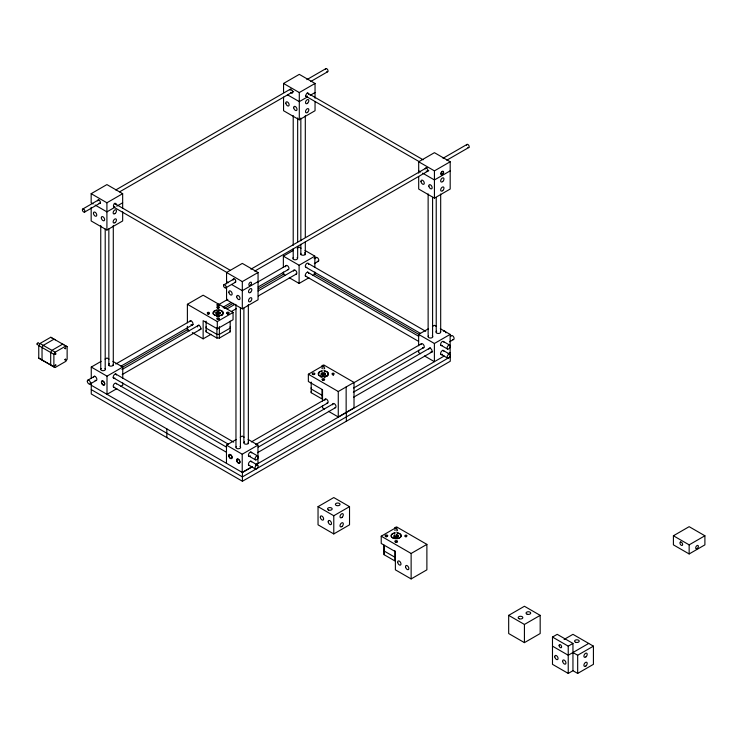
<?xml version="1.0" encoding="UTF-8"?>
<svg xmlns="http://www.w3.org/2000/svg" width="742" height="742" viewBox="0 0 742 742"><rect width="100%" height="100%" fill="white"/><g stroke="black" fill="none" stroke-linecap="round" stroke-linejoin="round"><path stroke-width="1.11" d="M216.098 312.707L216.182 313.328A2.031 1.169 0 0 0 217.758 314.098L218.844 314.042A2.161 1.252 0 0 0 220.216 313.105L220.142 312.484M398.166 536.707L398.092 536.086A2.031 1.169 0 0 0 396.506 535.316M217.1 313.495L217.1 313.829A1.067 0.612 0 0 0 217.879 314.265M218.844 319.403L218.185 318.902L217.499 319.412M323.939 380.294L323.271 379.793L322.584 380.303M222.869 314.348L223.054 313.625M37.211 343.611L37.49 343.119A1.067 0.612 -60 0 1 38.259 342.758L38.417 342.739A1.132 0.649 -60 0 1 38.63 343.258M50.771 337.258L67.132 346.672L67.132 359.193L65.89 361.317L55.121 367.531L38.76 358.117L38.76 345.596L40.003 343.472L50.771 337.258L52.014 337.944M53.878 366.845L53.878 354.324L55.121 352.2L65.89 345.985L67.132 346.672M218.63 308.273L218.5 307.642M93.13 203.911L91.164 202.779L91.164 193.681L106.913 184.591L122.662 193.681L122.662 208.456M283.555 92.546L283.555 83.456L299.295 74.358L315.044 83.456L315.044 98.222M82.77 209.012L98.779 199.774M115.78 189.952L290.864 88.873M306.863 79.635L325.877 68.654M84.551 212.101L100.56 202.854M119.564 191.881L293.647 91.377M310.648 81.564L327.658 71.742M91.164 193.681L106.913 202.779L122.662 193.681M283.555 83.456L299.295 92.546L315.044 83.456M114.787 207.324L106.913 211.869L95.106 205.052M116.754 206.183L122.662 202.779M307.169 97.091L299.295 101.635L287.488 94.818M310.128 95.384L315.044 92.546M91.164 207.324L91.164 220.958L106.913 230.048L122.662 220.958L122.662 211.869M283.555 97.091L283.555 110.725L299.295 119.814L315.044 110.725L315.044 101.635M226.56 283.871L226.56 272.5L242.309 263.41L258.058 272.5L258.058 299.777L242.309 308.867L226.56 299.777L226.56 287.275M418.692 173.136L418.692 161.765L434.432 152.676L450.181 161.765L450.181 189.043L434.432 198.133L418.692 189.043L418.692 176.54M187.392 322.807L187.392 304.294L203.141 295.205L233.053 312.475L233.053 319.746L217.304 328.836L203.141 320.655L203.141 338.844L211.006 334.299M223.917 284.77L233.925 279.001M250.926 269.179L427.002 167.525M443.011 158.278L467.024 144.421M225.698 287.859L235.706 282.081M254.71 271.108L428.783 170.604M446.795 160.207L468.805 147.5M91.257 378.429L91.257 367.067L101.107 361.382M105.039 359.109L107.006 357.978L108.972 359.109M283.361 267.519L283.361 256.157L293.201 250.471M297.143 248.199L299.109 247.067L301.076 248.199M226.56 272.5L242.309 281.598L258.058 272.5M418.692 161.765L434.432 170.864L450.181 161.765M258.058 281.598L242.309 290.688L231.485 284.436M450.181 170.864L434.432 179.954L422.625 173.136M87.779 380.192L94.781 376.148M115.798 364.007L190.842 320.683M218.862 304.508L227.868 299.304M257.891 281.969L285.911 265.794M90.005 384.041L96.006 380.581M121.02 366.131L193.068 324.542M223.092 307.207L231.096 302.588M258.114 286.987L288.137 269.652M91.257 367.067L107.006 376.157L188.19 329.29M224.158 308.514L233.155 303.33M258.133 288.907L284.121 273.9M283.361 256.157L299.109 265.246L314.858 256.157L314.858 267.519M121.976 369.544L199.023 325.052M227.043 308.876L235.047 304.257M258.068 290.966L294.092 270.171M314.098 258.615L316.101 257.465M122.198 374.552L201.249 328.91M231.272 311.584L236.271 308.691M258.29 295.984L296.318 274.03M314.33 263.633L318.327 261.314M187.392 304.294L217.304 321.564L233.053 312.475M116.846 388.66L107.006 394.336L107.006 376.157M120.788 386.387L122.755 385.246L122.755 382.974M289.269 277.749L299.109 283.435L308.95 277.749M312.883 275.477L314.858 274.336L314.858 272.064M206.109 330.403L206.137 331.832L216.905 338.046L219.363 338.064L230.215 331.804L230.178 321.138M322.529 401.051L322.529 389.689L308.357 381.509L308.357 374.228L324.096 365.138L354.017 382.418L354.017 407.868L338.269 416.958L328.428 411.281M226.468 463.305L226.468 445.126L236.308 439.45M240.241 437.177L242.217 436.036L244.183 437.177M418.646 345.763L418.646 334.401L428.496 328.715M432.428 326.443L434.395 325.302L436.361 326.443M308.357 374.228L338.269 391.507L354.017 382.418M251.38 441.917L325.432 399.159M353.452 382.983L421.502 343.704M255.61 444.616L327.658 403.017M353.674 388.001L423.728 347.553M226.468 445.126L242.217 454.215L257.956 445.126L257.956 463.305L255.99 464.446M418.646 334.401L434.395 343.49L450.144 334.401L450.144 352.58M258.262 447.111L333.316 403.778M353.331 392.221L430.379 347.738M257.493 452.694L335.542 407.636M353.554 397.239L432.605 351.597M449.615 341.774L453.622 339.465M252.057 466.718L242.217 472.404L242.217 454.215M91.257 385.246L242.421 472.524L252.41 466.755M255.415 465.021L444.272 355.984M448.177 353.711L450.264 352.524L450.264 361.252L242.421 481.252L91.257 393.974L91.257 382.974M450.264 356.883L242.421 476.883L91.257 389.615M318.04 506.647L333.779 497.557L349.528 506.647L349.528 524.826L333.779 533.925L318.04 524.826L318.04 506.647L333.779 515.736L349.528 506.647M381.221 536.197L396.961 527.108L426.882 544.378L426.882 569.837L411.133 578.927L395.384 569.837L395.384 551.649L381.221 543.469L381.221 536.197L411.133 553.467L426.882 544.378M508.678 615.359L524.427 606.26L540.176 615.359L540.176 633.538L524.427 642.628L508.678 633.538L508.678 615.359L524.427 624.449L540.176 615.359M673.411 535.77L689.151 526.672L704.9 535.77L704.9 544.86L689.151 553.949L673.411 544.86L673.411 535.77L689.151 544.86L704.9 535.77M572.954 670.694L568.233 673.421L552.484 664.331L552.484 637.063L557.205 634.336L572.954 643.425L572.954 670.694L577.675 673.421L593.424 664.331L593.424 646.152L572.954 634.336L564.096 639.446M552.484 637.063L568.233 646.152L572.954 643.425M588.703 643.425L568.233 655.242L552.484 646.152M572.954 652.515L577.675 655.242L593.424 646.152M217.805 307.642L217.647 308.282M208.854 313.922L207.686 313.541L209.04 313.532M333.538 374.831L332.351 374.552L333.659 374.339M386.656 536.846C388.001 535.909 384.634 535.937 385.951 536.846M406.254 536.865C407.618 535.937 404.223 535.947 405.549 536.865M217.48 311.77L218.009 311.705M218.009 312.438L217.48 312.512A2.161 1.252 0 0 0 216.098 313.449M219.354 316.37L216.822 316.38M218.157 304.331L218.445 304.35A1.067 0.612 0 0 1 219.159 304.823M218.231 310.082L219.493 310.175A4.74 2.736 0 0 1 222.906 312.15L222.869 313.616A5.046 2.912 0 0 1 219.354 315.628L216.822 315.647A4.74 2.736 0 0 1 213.418 313.662L213.455 312.206A5.046 2.912 0 0 1 216.961 310.184M37.323 344.64L37.48 344.696A1.067 0.612 -60 0 0 37.657 344.687M227.46 313.94C229.964 314.46 227.21 312.197 227.46 313.94A1.336 0.77 0 0 1 228.119 313.996M55.298 339.836L54.045 339.15L43.286 345.364L42.034 347.488L42.034 360.009L43.286 360.695M63.933 344.826L62.69 344.14L51.921 350.354L50.679 352.478L50.679 364.999L51.921 365.685M38.76 358.117L55.121 367.531M307.262 92.898L423.135 159.79M305.481 95.978L419.351 161.728M418.692 170.864L420.658 171.996M305.018 250.471L314.858 256.157M440.303 328.715L450.144 334.401M308.366 263.549L425.704 331.294M443.762 341.719L449.782 345.188A2.226 1.289 -60 0 1 449.068 348.638A2.226 1.289 -60 0 1 447.138 347.525A2.226 1.289 -60 0 1 449.782 345.188M306.14 267.408L420.473 333.418M440.535 344.993L447.547 349.046M314.024 273.863L419.434 334.725M307.411 272.045L418.729 336.312M442.798 350.215L449.819 354.268A2.226 1.289 -60 0 1 449.114 357.718A2.226 1.289 -60 0 1 447.185 356.605A2.226 1.289 -60 0 1 449.819 354.268M305.185 275.903L418.516 341.329M440.572 354.073L447.593 358.126M285.327 275.477L283.361 274.336L283.361 272.064M420.621 353.711L418.646 352.58L418.646 350.307M424.554 355.984L434.395 361.669L434.395 343.49M114.249 203.317L230.122 270.209M113.47 206.981L226.338 272.147M226.56 281.598L228.536 282.73M321.991 395.245L311.232 389.031L311.195 387.602M311.195 391.303L311.232 392.722L321.991 398.936L321.991 389.698M189.358 330.886L187.392 329.754L187.392 326.276M192.308 332.592L203.141 338.844M324.495 409.009L322.529 407.868L322.529 405.596M112.914 361.382L122.755 367.067L122.755 378.429M248.116 439.45L257.956 445.126M115.325 373.792L233.665 442.121M250.722 451.961L257.743 456.015A2.226 1.289 -60 0 1 257.029 459.465A2.226 1.289 -60 0 1 255.109 458.352A2.226 1.289 -60 0 1 257.743 456.015M113.099 377.65L228.434 444.235M248.496 455.82L255.517 459.873M116.281 383.512L226.607 447.203M250.675 461.097L257.697 465.151A2.226 1.289 -60 0 1 256.992 468.601A2.226 1.289 -60 0 1 255.062 467.488A2.226 1.289 -60 0 1 257.697 465.151M40.003 343.472L55.121 352.2M114.055 387.37L226.384 452.221M248.449 464.956L255.471 469.009M38.76 345.596L53.878 354.324M394.855 557.205L384.087 550.991L384.059 549.572M384.059 545.138L384.087 554.691L394.855 560.906L394.855 550.555M292.098 90.459L292.376 90.858A1.892 1.094 60 0 1 292.376 93.047L292.098 93.13A1.892 1.094 60 0 1 290.753 92.36M235.381 279.91L235.103 279.502A1.892 1.094 60 0 0 233.767 278.732L233.489 278.816A1.892 1.094 60 0 0 233.146 280.114M394.132 536.93L394.048 536.308A2.161 1.252 0 0 1 394.939 535.52M321.267 374.96L321.193 374.339A2.161 1.252 0 0 1 322.566 373.402M219.224 304.786L219.224 305.11A1.132 0.649 0 0 1 218.157 305.602L217.879 305.583A1.067 0.612 0 0 1 217.063 304.981M219.224 313.467L219.224 313.801A1.132 0.649 0 0 1 218.445 314.256M401.005 536.475L400.856 535.752A4.74 2.736 0 0 0 400.383 535.075M213.269 313.671L213.418 314.404M230.178 326.684L230.215 328.103L219.363 334.364L216.905 334.345L206.137 328.131L206.109 326.712M230.178 330.375L230.215 331.804M689.151 544.86L689.151 553.949M577.675 655.242L577.675 673.421M568.233 646.152L568.233 673.421M524.427 624.449L524.427 642.628M440.683 194.005L440.683 331.822M436.231 197.483L436.231 331.822M434.432 170.864L434.432 198.133M432.586 197.353L432.586 336.321M428.134 193.885L428.134 336.321M411.133 553.467L411.133 578.927M384.087 545.453L384.087 554.691M346.347 412.524L346.347 421.252M346.143 386.962L346.143 412.413M338.269 391.507L338.269 416.958M333.779 515.736L333.779 533.925M311.195 382.065L311.232 392.722M305.305 115.733L305.305 237.329M305.305 241.966L305.305 254.701M300.844 118.052L300.844 240.807M300.844 244.276L300.844 254.701M299.295 92.546L299.295 119.814M299.109 265.246L299.109 283.435M297.663 117.922L297.663 241.836M297.663 246.474L297.663 258.049M293.211 115.604L293.211 245.314M293.211 248.783L293.211 258.049M248.347 304.647L248.347 443.623M243.886 308.125L243.886 442.464M242.421 472.524L242.421 481.252M242.309 281.598L242.309 308.867M240.417 308.06L240.417 447.027M235.965 304.582L235.965 447.027M219.363 326.61L219.363 338.064M217.304 321.564L217.304 328.836M216.905 327.695L216.905 338.046M206.109 321.175L206.137 331.832M166.839 428.885L166.839 437.613M113.294 225.438L113.294 365.565M108.842 228.916L108.842 365.565M106.913 202.779L106.913 230.048M105.206 229.028L105.206 369.154M100.754 225.559L100.754 369.154M325.506 69.47A1.781 1.03 60 0 1 326.768 68.746A1.781 1.03 60 0 1 328.029 70.926A1.781 1.03 60 0 1 326.768 71.659M99.038 203.187A1.892 1.094 60 0 0 99.706 203.364L99.984 203.28A1.892 1.094 60 0 0 99.984 201.091L99.706 200.683A1.892 1.094 60 0 0 98.371 199.913L98.092 199.997A1.892 1.094 60 0 0 97.703 200.869M114.787 206.591A1.892 1.094 -60 0 1 113.452 205.682A1.892 1.094 -60 0 1 115.019 203.391A1.892 1.094 -60 0 1 116.077 204.699M466.653 145.237A1.781 1.03 60 0 1 467.914 144.505A1.781 1.03 60 0 1 469.176 146.684A1.781 1.03 60 0 1 467.914 147.417M426.214 171.012A1.892 1.094 60 0 0 427.225 171.448L427.503 171.365A1.892 1.094 60 0 0 427.503 169.176L427.225 168.768A1.892 1.094 60 0 0 425.889 167.998L425.611 168.082A1.892 1.094 60 0 0 425.222 168.953M290.131 90.264A1.892 1.094 60 0 1 290.484 89.763M291.077 89.717A1.892 1.094 60 0 1 291.773 90.116M307.522 96.108A1.892 1.094 -60 0 1 305.843 95.718A1.892 1.094 -60 0 1 307.29 93.204A1.892 1.094 -60 0 1 308.468 94.466M234.787 282.155A1.892 1.094 60 0 0 235.103 282.183L235.381 282.099A1.892 1.094 60 0 0 235.594 280.355M450.941 336.451A2.226 1.289 60 0 1 452.509 335.718A2.226 1.289 60 0 1 454.076 338.259A2.226 1.289 60 0 1 452.815 339.493M315.647 258.661A2.226 1.289 60 0 1 317.112 257.52A2.226 1.289 60 0 1 318.791 260.238A2.226 1.289 60 0 1 317.214 261.212M218.482 306.557A1.336 0.77 0 0 1 219.428 307.299A1.336 0.77 0 0 1 218.482 308.032M217.833 308.051A1.336 0.77 0 0 1 216.757 307.299A1.336 0.77 0 0 1 217.833 306.539M207.741 314.246A1.057 0.612 0 0 1 208.836 314.209M218.593 309.989A5.12 2.959 0 0 1 222.442 314.497A5.12 2.959 0 0 1 213.742 314.497A5.12 2.959 0 0 1 217.591 309.989M189.702 321.62A2.337 1.354 60 0 1 191.649 321.249A2.337 1.354 60 0 1 192.948 324.235A2.337 1.354 60 0 1 191.009 324.616M197.576 326.916A2.337 1.354 60 0 1 198.986 325.46A2.337 1.354 60 0 1 200.85 328.307A2.337 1.354 60 0 1 199.199 329.383M221.672 311.631A4.74 2.736 0 0 1 222.433 312.215M222.359 315.035A5.046 2.912 0 0 1 221.57 315.628M213.455 312.938A5.046 2.912 0 0 1 214.753 311.668M216.423 314.348A2.031 1.169 0 0 1 216.182 314.07M218.426 312.53A2.031 1.169 0 0 1 220.012 313.3M218.38 313.068A1.067 0.612 0 0 1 219.15 313.504M217.035 313.458A1.132 0.649 0 0 1 217.814 313.003M216.998 304.943A1.132 0.649 0 0 1 218.102 304.294M218.426 311.788A2.031 1.169 0 0 1 220.012 312.558M215.968 312.632A2.161 1.252 0 0 1 217.35 311.696M332.973 374.988A1.057 0.612 0 0 1 333.575 375.053M323.827 367.429A1.336 0.77 0 0 1 324.653 368.143A1.336 0.77 0 0 1 323.827 368.857M322.371 368.691A1.336 0.77 0 0 1 322.371 367.596M323.818 370.833A5.12 2.959 0 0 1 327.751 375.257A5.12 2.959 0 0 1 319.153 375.498A5.12 2.959 0 0 1 322.316 370.879M332.694 404.835A2.337 1.354 60 0 1 334.011 403.537A2.337 1.354 60 0 1 335.922 405.957A2.337 1.354 60 0 1 334.967 407.729M324.82 400.29A2.337 1.354 60 0 1 326.248 399.029A2.337 1.354 60 0 1 328.094 401.682A2.337 1.354 60 0 1 326.786 403.11M321.917 377.27A4.74 2.736 0 0 1 320.739 377.001M318.541 373.838A5.046 2.912 0 0 1 319.051 373.152M327.519 373.105A4.74 2.736 0 0 1 327.992 373.782L327.955 375.248A5.046 2.912 0 0 1 326.656 376.519M325.636 376.973A5.046 2.912 0 0 1 324.449 377.261M325.135 375.044A2.161 1.252 0 0 0 325.311 374.738L325.228 374.116A2.031 1.169 0 0 0 323.651 373.347M322.696 375.1A1.067 0.612 0 0 1 322.186 374.719L322.186 374.385A1.132 0.649 0 0 1 322.473 374.098M323.8 373.987A1.067 0.612 0 0 1 324.31 374.358L324.31 374.691A1.132 0.649 0 0 1 323.8 375.081M324.588 371.065A4.74 2.736 0 0 1 327.992 373.041L327.955 374.506A5.046 2.912 0 0 1 324.449 376.519L321.917 376.537A4.74 2.736 0 0 1 318.503 374.562L318.541 373.096A5.046 2.912 0 0 1 322.056 371.083M322.566 372.67A2.161 1.252 0 0 0 321.193 373.597L321.267 374.218A2.031 1.169 0 0 0 322.853 374.998L323.929 374.933A2.161 1.252 0 0 0 325.311 374.005L325.228 373.374A2.031 1.169 0 0 0 323.651 372.605M93.548 377.298A2.337 1.354 60 0 1 95.356 376.621A2.337 1.354 60 0 1 96.84 379.57A2.337 1.354 60 0 1 95.032 380.238M114.722 387.241A2.337 1.354 -60 0 1 113.229 386.202A2.337 1.354 -60 0 1 114.722 383.438A2.337 1.354 -60 0 1 116.503 383.939M114.88 378.068A2.337 1.354 -60 0 1 113.229 377.177A2.337 1.354 -60 0 1 114.769 374.311A2.337 1.354 -60 0 1 116.522 375.016M105.012 368.588A2.337 1.354 0 0 1 104.557 370.379A2.337 1.354 0 0 1 101.413 370.295A2.337 1.354 0 0 1 101.264 368.486M113.183 364.405A2.337 1.354 0 0 1 111.912 366.019A2.337 1.354 0 0 1 108.953 365.509A2.337 1.354 0 0 1 109.464 363.747M285.651 266.758A2.337 1.354 60 0 1 287.135 265.525A2.337 1.354 60 0 1 288.944 268.289A2.337 1.354 60 0 1 287.46 269.513M306.817 267.241A2.337 1.354 -60 0 1 305.333 266.007A2.337 1.354 -60 0 1 307.142 263.252A2.337 1.354 -60 0 1 308.626 264.486M306.659 276.395A2.337 1.354 -60 0 1 305.342 275.041A2.337 1.354 -60 0 1 307.086 272.37A2.337 1.354 -60 0 1 308.635 273.381M297.115 257.678A2.337 1.354 0 0 1 296.596 259.505A2.337 1.354 0 0 1 293.415 259.32A2.337 1.354 0 0 1 293.517 257.474M304.526 252.846A2.337 1.354 0 0 1 304.99 254.636A2.337 1.354 0 0 1 301.948 255.072A2.337 1.354 0 0 1 300.881 253.365M293.517 271.108A2.337 1.354 60 0 1 295.01 270.069A2.337 1.354 60 0 1 296.791 272.629A2.337 1.354 60 0 1 295.65 274.169M443.317 331.155A2.226 1.289 60 0 1 446.016 332.861M249.609 465.41A2.337 1.354 -60 0 1 248.913 462.637A2.337 1.354 -60 0 1 251.668 461.839M250.406 455.903A2.337 1.354 -60 0 1 248.468 455.523A2.337 1.354 -60 0 1 249.766 452.527A2.337 1.354 -60 0 1 251.705 452.908M240.083 446.545A2.337 1.354 0 0 1 239.926 448.353A2.337 1.354 0 0 1 236.791 448.446A2.337 1.354 0 0 1 236.336 446.647M248.208 442.213A2.337 1.354 0 0 1 247.448 443.976A2.337 1.354 0 0 1 244.341 443.707A2.337 1.354 0 0 1 244.498 441.898M420.937 344.622A2.337 1.354 60 0 1 422.699 343.917A2.337 1.354 60 0 1 424.238 346.774A2.337 1.354 60 0 1 422.588 347.673M442.594 354.268A2.337 1.354 -60 0 1 440.646 353.888A2.337 1.354 -60 0 1 441.944 350.892A2.337 1.354 -60 0 1 443.892 351.272M442.269 345.401A2.337 1.354 -60 0 1 440.618 344.501A2.337 1.354 -60 0 1 442.158 341.645A2.337 1.354 -60 0 1 443.911 342.35M432.271 335.811A2.337 1.354 0 0 1 432.113 337.619A2.337 1.354 0 0 1 428.978 337.712A2.337 1.354 0 0 1 428.514 335.922M440.396 331.488A2.337 1.354 0 0 1 439.635 333.251A2.337 1.354 0 0 1 436.528 332.982A2.337 1.354 0 0 1 436.676 331.173M428.811 349.167A2.337 1.354 60 0 1 430.62 348.499A2.337 1.354 60 0 1 432.104 351.439A2.337 1.354 60 0 1 430.295 352.116M396.562 529.371A1.336 0.77 0 0 1 397.508 530.103A1.336 0.77 0 0 1 396.562 530.845M395.143 530.595A1.336 0.77 0 0 1 395.143 529.621M396.673 532.802A5.12 2.959 0 0 1 400.615 537.217A5.12 2.959 0 0 1 392.008 537.468A5.12 2.959 0 0 1 395.18 532.839M395.189 537.607A2.031 1.169 0 0 1 394.373 537.208M397.285 537.496A2.161 1.252 0 0 1 396.794 537.644M395.338 536.067A1.132 0.649 0 0 0 395.05 536.355L395.05 536.679A1.067 0.612 0 0 0 395.829 537.125L396.107 537.143A1.132 0.649 0 0 0 397.174 536.652L397.174 536.327A1.067 0.612 0 0 0 396.664 535.947M397.443 533.034A4.74 2.736 0 0 1 400.856 535.01L400.819 536.475A5.046 2.912 0 0 1 397.304 538.488L394.772 538.497A4.74 2.736 0 0 1 391.368 536.522L391.405 535.065A5.046 2.912 0 0 1 394.911 533.044M394.939 534.778A2.161 1.252 0 0 0 394.048 535.566L394.132 536.188A2.031 1.169 0 0 0 395.709 536.958L396.794 536.902A2.161 1.252 0 0 0 398.166 535.965L398.092 535.344A2.031 1.169 0 0 0 396.506 534.574M37.258 344.678A1.132 0.649 -60 0 1 37.146 343.648M55.131 354.064C55.91 355.789 56.373 351.782 55.131 354.064M55.131 365.361C55.9 367.105 56.392 363.042 55.131 365.361M64.934 348.397C65.713 350.141 66.205 346.078 64.934 348.397M64.934 359.703C65.713 361.437 66.205 357.375 64.934 359.703M322.186 365.704L322.186 366.038A1.067 0.612 0 0 0 322.965 366.474L323.252 366.492A1.132 0.649 0 0 0 324.347 365.843A1.067 0.612 0 0 0 323.531 365.24L323.252 365.222A1.132 0.649 0 0 0 322.186 365.704M395.05 527.673L395.05 527.998A1.067 0.612 0 0 0 395.829 528.443L396.107 528.462A1.132 0.649 0 0 0 397.211 527.812A1.067 0.612 0 0 0 396.395 527.21L396.107 527.191A1.132 0.649 0 0 0 395.05 527.673M227.284 313.551L227.256 313.662A1.336 0.77 0 0 0 229.195 312.929A1.336 0.77 0 0 0 227.191 312.261A1.336 0.77 0 0 0 227.191 313.597M312.781 374.432L314.154 374.524L312.781 374.432M395.449 542.059L396.822 542.161L395.449 542.059A1.336 0.77 0 0 0 397.508 541.382A1.336 0.77 0 0 0 395.505 540.714A1.336 0.77 0 0 0 395.505 542.05M680.609 541.994L680.331 542.077A1.892 1.094 60 0 0 680.331 544.266L680.609 544.674A1.892 1.094 60 0 0 681.954 545.444L682.232 545.361A1.892 1.094 60 0 0 682.232 543.172L681.954 542.773A1.892 1.094 60 0 0 680.609 541.994M519.326 618.8A2.337 1.354 0 0 0 522.832 617.632A2.337 1.354 0 0 0 519.326 616.463A2.337 1.354 0 0 0 519.326 618.8M527.2 614.255A2.337 1.354 0 0 0 530.706 613.087A2.337 1.354 0 0 0 527.2 611.918A2.337 1.354 0 0 0 527.2 614.255M585.976 656.837A2.337 1.354 -60 0 0 586.718 653.22A2.337 1.354 -60 0 0 583.954 655.668A2.337 1.354 -60 0 0 585.976 656.837M562.659 661.428A2.337 1.354 60 0 0 565.339 664.136A2.337 1.354 60 0 0 564.875 660.612A2.337 1.354 60 0 0 562.659 661.428M585.976 665.926A2.337 1.354 -60 0 0 586.718 662.309A2.337 1.354 -60 0 0 583.954 664.758A2.337 1.354 -60 0 0 585.976 665.926M575.718 642.322A2.337 1.354 0 0 0 579.224 641.153A2.337 1.354 0 0 0 575.718 639.984A2.337 1.354 0 0 0 575.718 642.322M554.784 656.883A2.337 1.354 60 0 0 557.465 659.592A2.337 1.354 60 0 0 557.001 656.067A2.337 1.354 60 0 0 554.784 656.883M559.116 645.67A1.781 1.03 60 0 0 561.156 647.738A1.781 1.03 60 0 0 560.804 645.048A1.781 1.03 60 0 0 559.116 645.67M442.547 174.082A1.781 1.03 -60 0 0 443.113 171.328A1.781 1.03 -60 0 0 440.998 173.192A1.781 1.03 -60 0 0 442.547 174.082M250.527 285.16A1.892 1.094 -60 0 0 251.13 282.229A1.892 1.094 -60 0 0 248.895 284.214A1.892 1.094 -60 0 0 250.527 285.16M82.399 209.828A1.781 1.03 60 0 0 84.291 212.184A1.781 1.03 60 0 0 84.291 209.661A1.781 1.03 60 0 0 82.399 209.828M223.546 285.587A1.781 1.03 60 0 0 225.438 287.942A1.781 1.03 60 0 0 225.438 285.42A1.781 1.03 60 0 0 223.546 285.587M442.649 174.426A1.892 1.094 -60 0 0 443.252 171.495A1.892 1.094 -60 0 0 441.017 173.48A1.892 1.094 -60 0 0 442.649 174.426M285.856 103.277A2.337 1.354 60 0 0 288.536 105.985A2.337 1.354 60 0 0 288.072 102.461A2.337 1.354 60 0 0 285.856 103.277M307.596 103.231A2.337 1.354 -60 0 0 308.338 99.614A2.337 1.354 -60 0 0 305.574 102.062A2.337 1.354 -60 0 0 307.596 103.231M307.596 112.32A2.337 1.354 -60 0 0 308.338 108.703A2.337 1.354 -60 0 0 305.574 111.152A2.337 1.354 -60 0 0 307.596 112.32M293.73 107.822A2.337 1.354 60 0 0 296.41 110.53A2.337 1.354 60 0 0 295.947 107.006A2.337 1.354 60 0 0 293.73 107.822M420.992 181.595A2.337 1.354 60 0 0 423.673 184.304A2.337 1.354 60 0 0 423.209 180.77A2.337 1.354 60 0 0 420.992 181.595M442.733 181.549A2.337 1.354 -60 0 0 443.475 177.922A2.337 1.354 -60 0 0 440.711 180.38A2.337 1.354 -60 0 0 442.733 181.549M442.733 190.638A2.337 1.354 -60 0 0 443.475 187.021A2.337 1.354 -60 0 0 440.711 189.47A2.337 1.354 -60 0 0 442.733 190.638M428.867 186.14A2.337 1.354 60 0 0 431.547 188.848A2.337 1.354 60 0 0 431.083 185.315A2.337 1.354 60 0 0 428.867 186.14M93.473 213.51A2.337 1.354 60 0 0 96.154 216.219A2.337 1.354 60 0 0 95.681 212.685A2.337 1.354 60 0 0 93.473 213.51M115.214 213.464A2.337 1.354 -60 0 0 115.956 209.838A2.337 1.354 -60 0 0 113.192 212.295A2.337 1.354 -60 0 0 115.214 213.464M115.214 222.554A2.337 1.354 -60 0 0 115.956 218.936A2.337 1.354 -60 0 0 113.192 221.385A2.337 1.354 -60 0 0 115.214 222.554M101.348 218.055A2.337 1.354 60 0 0 104.028 220.764A2.337 1.354 60 0 0 103.555 217.239A2.337 1.354 60 0 0 101.348 218.055M697.378 548.421A1.892 1.094 -60 0 0 697.972 545.491A1.892 1.094 -60 0 0 695.736 547.475A1.892 1.094 -60 0 0 697.378 548.421M228.87 292.329A2.337 1.354 60 0 0 231.55 295.038A2.337 1.354 60 0 0 231.087 291.504A2.337 1.354 60 0 0 228.87 292.329M250.61 292.283A2.337 1.354 -60 0 0 251.352 288.657A2.337 1.354 -60 0 0 248.589 291.114A2.337 1.354 -60 0 0 250.61 292.283M250.61 301.373A2.337 1.354 -60 0 0 251.352 297.755A2.337 1.354 -60 0 0 248.589 300.204A2.337 1.354 -60 0 0 250.61 301.373M236.744 296.874A2.337 1.354 60 0 0 239.425 299.582A2.337 1.354 60 0 0 238.952 296.058A2.337 1.354 60 0 0 236.744 296.874M236.809 460.569A2.226 1.289 60 0 0 239.36 463.147A2.226 1.289 60 0 0 238.915 459.79A2.226 1.289 60 0 0 236.809 460.569M101.515 382.427A2.226 1.289 60 0 0 104.075 385.005A2.337 1.354 60 0 0 103.657 381.527A2.337 1.354 60 0 0 101.441 382.343A2.337 1.354 60 0 0 104.121 385.061A2.226 1.289 60 0 0 103.63 381.648A2.226 1.289 60 0 0 101.515 382.427M207.806 313.458A1.057 0.612 0 0 0 209.392 312.929A1.057 0.612 0 0 0 207.806 312.401A1.057 0.612 0 0 0 207.806 313.458M217.425 319.236A1.336 0.77 0 0 0 219.428 318.568A1.336 0.77 0 0 0 217.425 317.901A1.336 0.77 0 0 0 217.425 319.236M312.883 374.45A1.336 0.77 0 0 0 314.886 373.773A1.336 0.77 0 0 0 312.883 373.105A1.336 0.77 0 0 0 312.883 374.45M322.649 380.08A1.336 0.77 0 0 0 324.653 379.412A1.336 0.77 0 0 0 322.649 378.745A1.336 0.77 0 0 0 322.649 380.08M332.546 374.302A1.057 0.612 0 0 0 334.132 373.773A1.057 0.612 0 0 0 332.546 373.245A1.057 0.612 0 0 0 332.546 374.302M87.333 381.518A2.226 1.289 60 0 0 89.884 384.096A2.226 1.289 60 0 0 89.448 380.739A2.226 1.289 60 0 0 87.333 381.518M228.926 455.95A2.226 1.289 60 0 0 231.485 458.537A2.226 1.289 60 0 0 231.04 455.171A2.226 1.289 60 0 0 228.926 455.95M228.768 455.857A2.337 1.354 60 0 0 231.448 458.575A2.337 1.354 60 0 0 230.985 455.041A2.337 1.354 60 0 0 228.768 455.857M236.642 460.402A2.337 1.354 60 0 0 239.323 463.119A2.337 1.354 60 0 0 238.859 459.586A2.337 1.354 60 0 0 236.642 460.402M385.636 536.373A1.336 0.77 0 0 0 387.741 535.817A1.336 0.77 0 0 0 385.859 535.038A1.336 0.77 0 0 0 385.636 536.373M405.317 536.243A1.057 0.612 0 0 0 406.987 535.807A1.057 0.612 0 0 0 405.503 535.186A1.057 0.612 0 0 0 405.317 536.243M405.568 566.934A2.337 1.354 60 0 0 408.248 569.643A2.337 1.354 60 0 0 407.775 566.109A2.337 1.354 60 0 0 405.568 566.934M397.693 562.39A2.337 1.354 60 0 0 400.374 565.098A2.337 1.354 60 0 0 399.91 561.564A2.337 1.354 60 0 0 397.693 562.39M320.34 517.378A2.337 1.354 60 0 0 323.02 520.096A2.337 1.354 60 0 0 322.557 516.562A2.337 1.354 60 0 0 320.34 517.378M342.081 517.332A2.337 1.354 -60 0 0 342.823 513.714A2.337 1.354 -60 0 0 340.059 516.163A2.337 1.354 -60 0 0 342.081 517.332M342.081 526.43A2.337 1.354 -60 0 0 342.823 522.804A2.337 1.354 -60 0 0 340.059 525.253A2.337 1.354 -60 0 0 342.081 526.43M328.678 510.088A2.337 1.354 0 0 0 332.184 508.919A2.337 1.354 0 0 0 328.678 507.751A2.337 1.354 0 0 0 328.678 510.088M336.553 505.543A2.337 1.354 0 0 0 340.059 504.374A2.337 1.354 0 0 0 336.553 503.206A2.337 1.354 0 0 0 336.553 505.543M328.214 521.923A2.337 1.354 60 0 0 330.895 524.64A2.337 1.354 60 0 0 330.431 521.107A2.337 1.354 60 0 0 328.214 521.923"/></g></svg>
